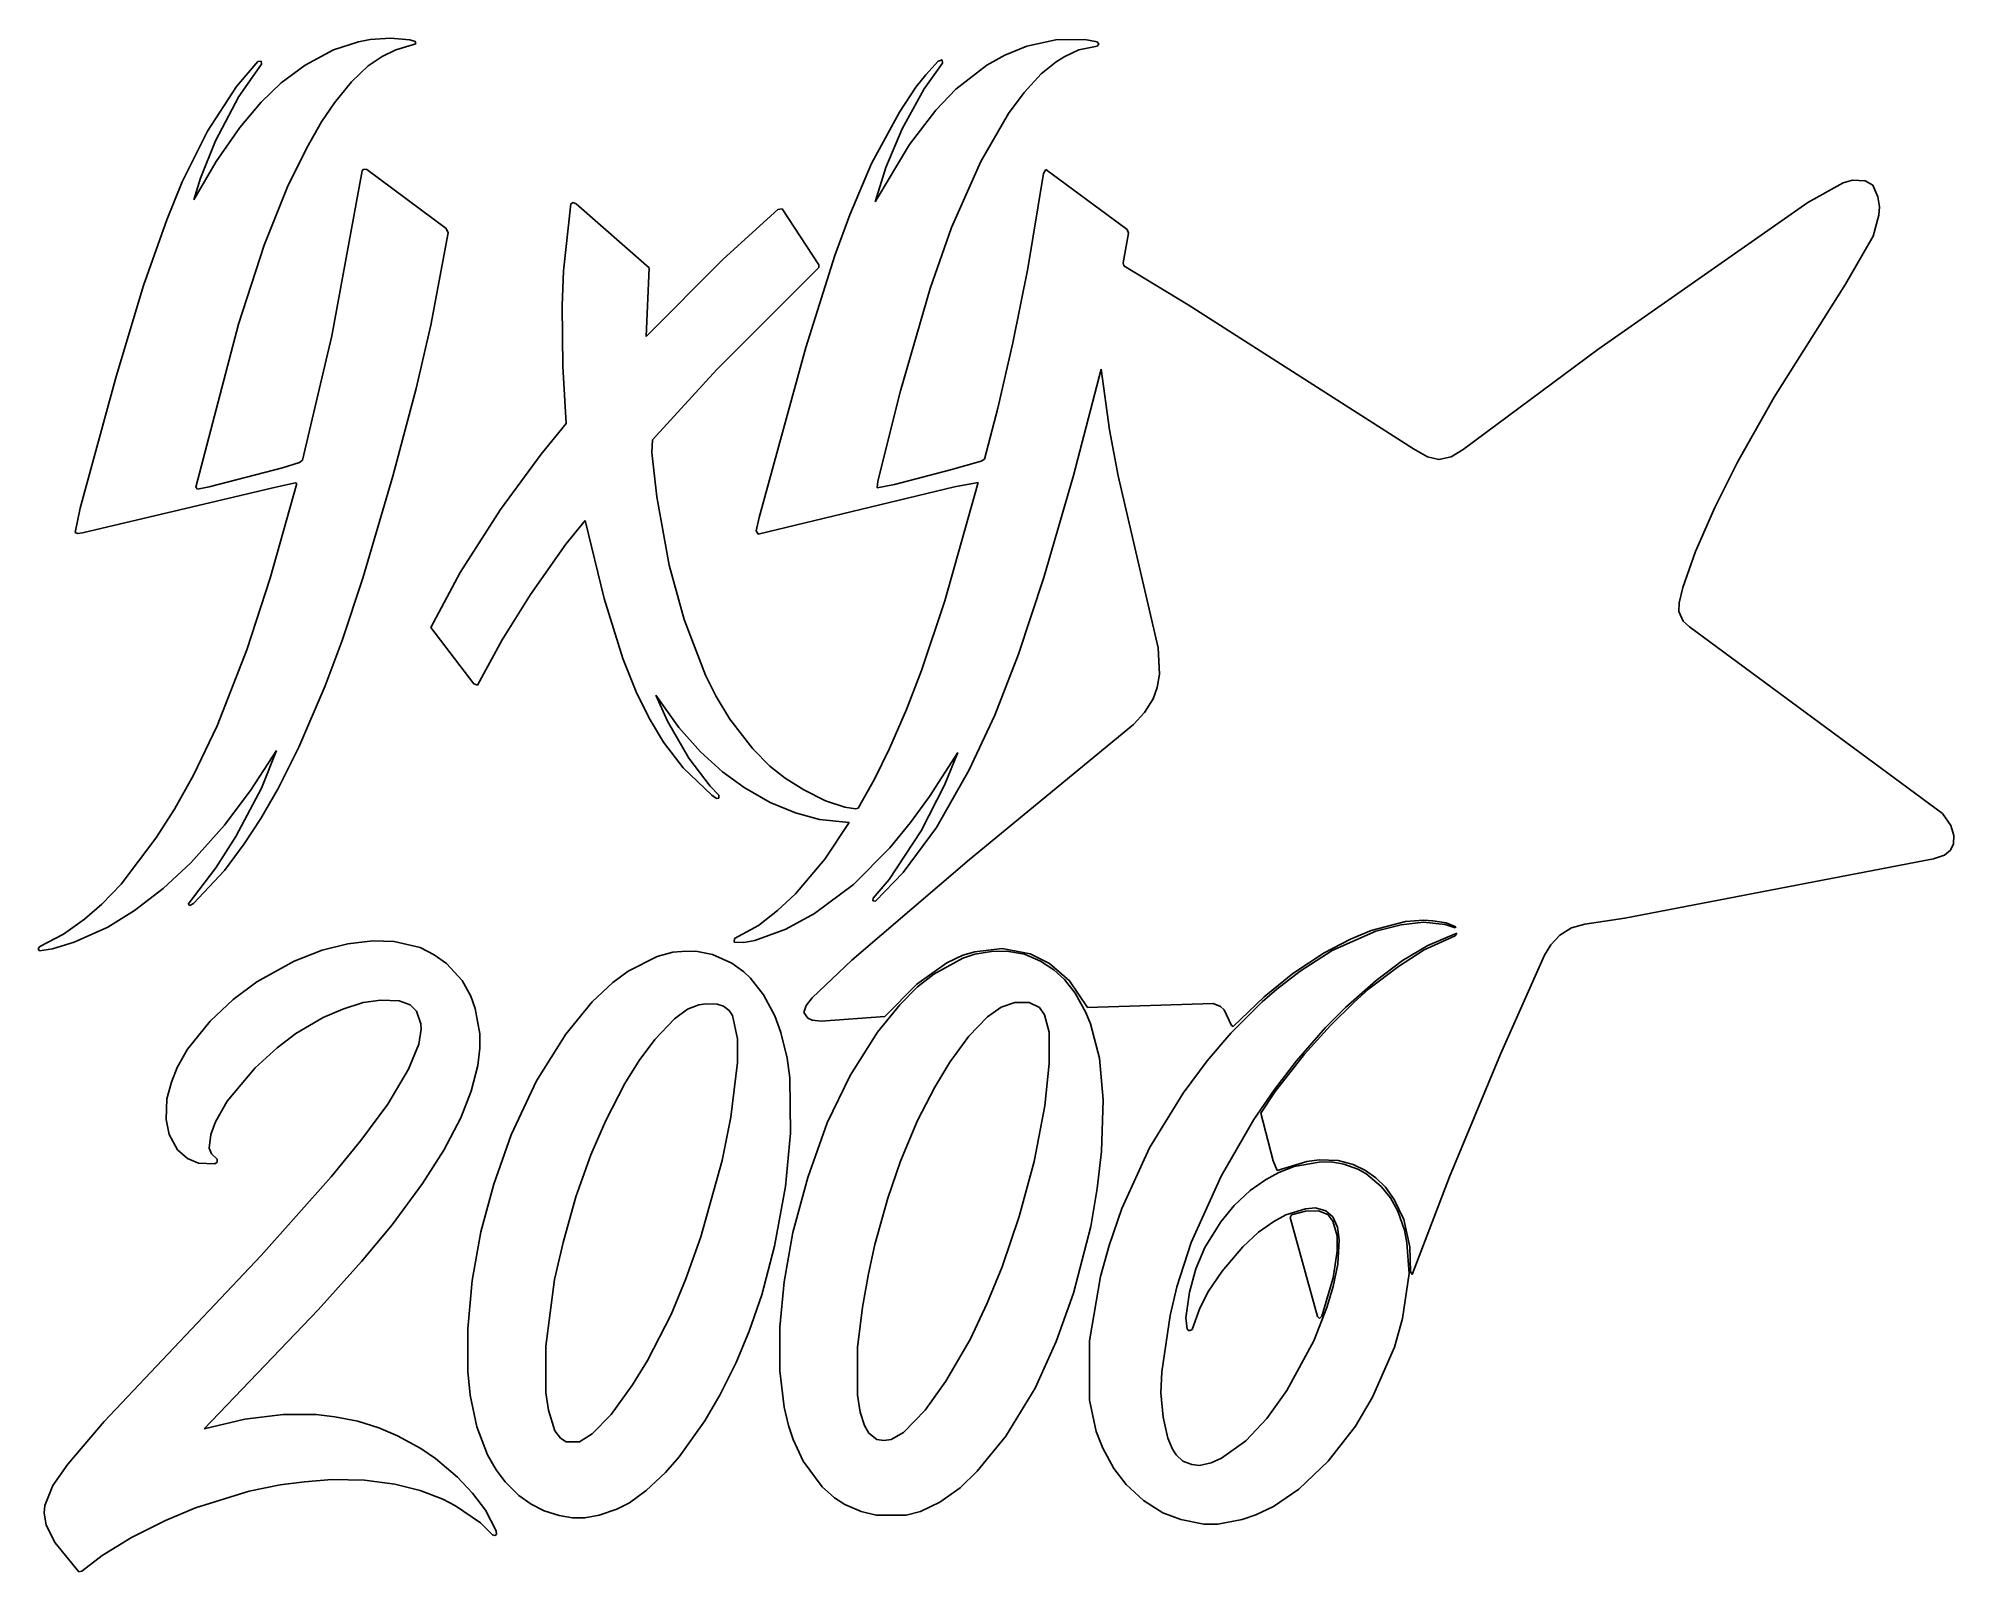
# Model space of a CAD drawing. Extents: x 26 to 220, y 38 to 193.
import ezdxf

# ---------------------------------------------------------------- set-up
doc = ezdxf.new("R2010")
doc.units = 0

msp = doc.modelspace()

# ---------------------------------------------------------------- linework, layer by layer
at = {"layer": 'VINILO'}
for p, q in [((55.4879, 191.936), (58.0093, 192.7626)), ((58.0093, 192.7626), (59.2073, 192.9969)), ((59.2073, 192.9969), (61.2497, 193.1119)), ((61.2497, 193.1119), (61.2573, 193.1132)), ((61.2573, 193.1132), (63.2314, 192.9657)), ((63.8446, 192.5703), (61.7926, 191.9513)), ((63.2314, 192.9657), (63.7531, 192.7892)), ((63.7531, 192.7892), (63.8446, 192.5703)), ((123.491, 191.4207), (125.7064, 192.3206)), ((125.7064, 192.3206), (128.639, 192.9687)), ((128.639, 192.9687), (128.6466, 192.97)), ((128.6466, 192.97), (131.574, 192.9969)), ((132.8153, 192.3194), (130.9788, 191.9537)), ((131.574, 192.9969), (132.8391, 192.7582)), ((133.0065, 192.5157), (132.8153, 192.3194)), ((132.8391, 192.7582), (133.0065, 192.5157)), ((45.6575, 188.2313), (47.8465, 190.751)), ((48.2059, 190.49), (45.9157, 187.2121)), ((47.8465, 190.751), (48.1825, 190.8075)), ((48.1825, 190.8075), (48.2059, 190.49)), ((50.2097, 188.6025), (52.6196, 190.409)), ((52.6196, 190.409), (55.4879, 191.936)), ((59.0183, 190.3213), (57.3302, 188.7062)), ((60.4265, 191.2853), (59.0183, 190.3213)), ((61.7926, 191.9513), (60.4265, 191.2853)), ((117.1745, 190.6116), (115.3103, 187.9999)), ((115.473, 189.4127), (116.7355, 190.7999)), ((116.7355, 190.7999), (117.1414, 190.918)), ((117.1414, 190.918), (117.1745, 190.6116)), ((118.5204, 187.9498), (121.64, 190.3982)), ((121.64, 190.3982), (123.491, 191.4207)), ((128.6633, 190.7422), (127.1718, 189.5123)), ((129.5621, 191.2847), (128.6633, 190.7422)), ((130.9788, 191.9537), (129.5621, 191.2847)), ((42.7478, 183.702), (45.6575, 188.2313)), ((48.1678, 186.6341), (50.2097, 188.6025)), ((57.3302, 188.7062), (55.6017, 186.5944)), ((112.7935, 185.6468), (114.4651, 188.1647)), ((114.4651, 188.1647), (115.473, 189.4127)), ((127.1718, 189.5123), (125.4274, 187.6223)), ((45.9157, 187.2121), (43.5306, 182.7312)), ((46.0156, 184.0776), (48.1678, 186.6341)), ((55.6017, 186.5944), (54.2844, 184.6442)), ((115.3103, 187.9999), (113.0815, 183.9445)), ((116.4797, 185.8368), (118.5204, 187.9498)), ((125.4274, 187.6223), (123.843, 185.5097)), ((54.2844, 184.6442), (52.7778, 182.033)), ((109.9759, 180.4436), (112.7935, 185.6468)), ((113.8206, 182.3639), (116.4797, 185.8368)), ((123.843, 185.5097), (121.0337, 180.6562)), ((40.175, 178.5673), (42.7478, 183.702)), ((43.5306, 182.7312), (42.0111, 178.9691)), ((43.6173, 180.6393), (46.0156, 184.0776)), ((110.3315, 176.546), (113.8206, 182.3639)), ((113.0815, 183.9445), (111.4183, 180.0396)), ((41.3621, 176.7625), (43.6173, 180.6393)), ((52.7778, 182.033), (50.8298, 178.0638)), ((107.7684, 175.2479), (109.9759, 180.4436)), ((121.0337, 180.6562), (118.0707, 173.9691)), ((38.599, 174.7364), (40.175, 178.5673)), ((42.0111, 178.9691), (41.3621, 176.7625)), ((55.3224, 162.9991), (58.3827, 179.7045)), ((58.3827, 179.7045), (58.5357, 179.8738)), ((58.5357, 179.8738), (58.872, 179.8335)), ((58.872, 179.8335), (66.8956, 173.8744)), ((111.4183, 180.0396), (110.3315, 176.546)), ((125.7941, 169.8174), (127.3839, 179.4264)), ((127.3839, 179.4264), (127.6151, 179.8471)), ((127.6151, 179.8471), (135.8533, 173.7598)), ((204.8054, 176.502), (208.3876, 178.4878)), ((208.3876, 178.4878), (209.3196, 178.7464)), ((209.3196, 178.7464), (210.5991, 178.6993)), ((210.5991, 178.6993), (211.38, 178.2358)), ((50.8298, 178.0638), (48.4565, 172.1657)), ((211.38, 178.2358), (211.8992, 177.081)), ((211.8992, 177.081), (212.0455, 176.0402)), ((36.2672, 168.0805), (38.599, 174.7364)), ((78.7789, 169.5849), (79.5147, 176.3418)), ((79.5147, 176.3418), (79.7527, 176.4786)), ((79.7527, 176.4786), (80.0572, 176.3564)), ((80.0572, 176.3564), (87.4475, 169.8803)), ((94.9498, 170.7537), (100.4783, 175.7794)), ((100.4783, 175.7794), (100.912, 175.8522)), ((100.912, 175.8522), (104.6249, 170.1836)), ((106.2676, 171.136), (107.7684, 175.2479)), ((183.5252, 161.5989), (204.8054, 176.502)), ((211.9729, 175.2068), (211.4023, 173.0829)), ((212.0455, 176.0402), (211.9729, 175.2068)), ((67.0968, 173.4237), (65.3571, 164.0557)), ((66.8956, 173.8744), (67.0968, 173.4237)), ((118.0707, 173.9691), (115.9107, 167.7771)), ((135.9836, 173.3901), (135.4499, 170.3856)), ((135.8533, 173.7598), (135.9836, 173.3901)), ((211.4023, 173.0829), (208.6025, 168.2111)), ((48.4565, 172.1657), (45.8818, 164.1861)), ((87.1555, 162.9249), (94.9498, 170.7537)), ((103.3147, 161.8159), (106.2676, 171.136)), ((78.6331, 166.0247), (78.7789, 169.5849)), ((87.4475, 169.8803), (87.1555, 162.9249)), ((104.6557, 169.9012), (94.2963, 159.573)), ((104.6249, 170.1836), (104.6557, 169.9012)), ((124.277, 162.2932), (125.7941, 169.8174)), ((135.4499, 170.3856), (135.5293, 170.0789)), ((135.5293, 170.0789), (142.0288, 166.1316)), ((33.4802, 158.89), (36.2672, 168.0805)), ((115.9107, 167.7771), (112.9173, 157.4232)), ((208.6025, 168.2111), (201.4012, 156.7657)), ((78.7049, 159.8845), (78.6331, 166.0247)), ((142.0288, 166.1316), (164.8452, 151.5472)), ((45.8818, 164.1861), (41.5496, 147.6651)), ((52.3493, 150.3961), (55.3224, 162.9991)), ((65.3571, 164.0557), (63.8498, 157.6676)), ((98.5823, 144.6073), (103.3147, 161.8159)), ((122.7801, 155.6798), (124.277, 162.2932)), ((169.8875, 151.4964), (183.5252, 161.5989)), ((79.0711, 154.1047), (78.7049, 159.8845)), ((94.2963, 159.573), (87.804, 152.4495)), ((133.2274, 159.6196), (130.4373, 148.8551)), ((134.0721, 153.4841), (133.2274, 159.6196)), ((29.824, 145.5557), (33.4802, 158.89)), ((63.8498, 157.6676), (61.4846, 148.7803)), ((112.9173, 157.4232), (110.6016, 148.2627)), ((121.4165, 150.5086), (122.7801, 155.6798)), ((201.4012, 156.7657), (197.6746, 150.2157)), ((76.5068, 151.0173), (79.0711, 154.1047)), ((134.9575, 148.8194), (134.0721, 153.4841)), ((87.804, 152.4495), (87.7301, 151.1851)), ((164.8452, 151.5472), (166.2796, 150.7526)), ((168.6619, 150.7526), (169.8875, 151.4964)), ((42.9146, 147.71), (50.3153, 149.6371)), ((50.3153, 149.6371), (52.0644, 150.1618)), ((52.0644, 150.1618), (52.3493, 150.3961)), ((72.4099, 145.4104), (76.5068, 151.0173)), ((87.7301, 151.1851), (88.2354, 146.7042)), ((112.3092, 147.9248), (117.9841, 149.4203)), ((117.9841, 149.4203), (121.0741, 150.2959)), ((121.0741, 150.2959), (121.4165, 150.5086)), ((166.2796, 150.7526), (167.4215, 150.4623)), ((167.4215, 150.4623), (168.6619, 150.7526)), ((197.6746, 150.2157), (195.374, 145.6143)), ((49.7793, 147.6934), (30.0914, 143.0413)), ((41.5496, 147.6651), (41.7163, 147.4763)), ((41.7163, 147.4763), (42.9146, 147.71)), ((49.0812, 138.464), (51.7832, 148.0338)), ((51.653, 148.1148), (49.7793, 147.6934)), ((51.7832, 148.0338), (51.653, 148.1148)), ((61.4846, 148.7803), (58.4687, 138.4401)), ((118.3788, 147.6917), (98.5095, 142.9023)), ((110.6016, 148.2627), (110.56, 147.5956)), ((110.56, 147.5956), (112.3092, 147.9248)), ((117.4117, 136.1621), (120.7876, 148.1316)), ((120.7876, 148.1316), (118.3788, 147.6917)), ((130.4373, 148.8551), (127.4357, 138.5185)), ((138.9943, 131.3987), (134.9575, 148.8194)), ((29.3466, 143.0929), (29.824, 145.5557)), ((88.2354, 146.7042), (89.4839, 139.7886)), ((195.374, 145.6143), (193.4195, 141.1594)), ((68.3175, 139.0201), (72.4099, 145.4104)), ((80.9686, 144.3021), (79.0197, 141.9069)), ((82.9025, 136.3941), (80.9686, 144.3021)), ((98.2864, 143.2418), (98.5823, 144.6073)), ((29.5608, 142.9636), (29.3466, 143.0929)), ((30.0914, 143.0413), (29.5608, 142.9636)), ((79.0197, 141.9069), (75.4279, 136.8064)), ((98.5095, 142.9023), (98.2864, 143.2418)), ((89.4839, 139.7886), (90.991, 134.2865)), ((193.4195, 141.1594), (192.125, 137.5214)), ((46.7193, 131.1937), (49.0812, 138.464)), ((58.4687, 138.4401), (56.3668, 132.1451)), ((65.3448, 133.471), (68.3175, 139.0201)), ((127.4357, 138.5185), (124.8611, 130.7538)), ((75.4279, 136.8064), (72.5632, 132.1963)), ((84.7802, 130.3315), (82.9025, 136.3941)), ((115.0372, 129.1103), (117.4117, 136.1621)), ((191.764, 135.9488), (191.7195, 135.0948)), ((192.125, 137.5214), (191.764, 135.9488)), ((90.991, 134.2865), (93.1595, 128.649)), ((191.7195, 135.0948), (192.1735, 134.1165)), ((192.1735, 134.1165), (192.8044, 133.512)), ((56.3668, 132.1451), (54.6432, 127.5488)), ((69.6908, 127.7479), (65.3448, 133.471)), ((72.5632, 132.1963), (70.0667, 127.6225)), ((192.8044, 133.512), (218.4166, 114.6247)), ((43.7014, 123.5052), (46.7193, 131.1937)), ((86.1487, 126.9467), (84.7802, 130.3315)), ((124.8611, 130.7538), (122.4673, 124.5896)), ((139.1435, 128.7532), (138.9943, 131.3987)), ((93.1595, 128.649), (94.2458, 126.4768)), ((113.5283, 125.1586), (115.0372, 129.1103)), ((138.8916, 127.3848), (139.1435, 128.7532)), ((54.6432, 127.5488), (51.9901, 121.3485)), ((70.0667, 127.6225), (69.6908, 127.7479)), ((87.4526, 124.267), (86.1487, 126.9467)), ((90.4755, 123.3332), (88.1425, 126.613)), ((88.1425, 126.613), (89.3012, 123.9761)), ((94.2458, 126.4768), (95.6299, 124.1728)), ((137.6208, 124.8421), (138.4932, 126.2346)), ((138.4932, 126.2346), (138.8916, 127.3848)), ((88.895, 121.8601), (87.4526, 124.267)), ((95.6299, 124.1728), (97.9442, 121.1608)), ((111.7912, 121.2114), (113.5283, 125.1586)), ((122.4673, 124.5896), (119.8747, 119.0449)), ((136.4992, 123.6453), (137.6208, 124.8421)), ((41.3207, 118.5276), (43.7014, 123.5052)), ((89.3012, 123.9761), (91.4626, 120.2293)), ((92.6447, 120.8743), (90.4755, 123.3332)), ((119.8858, 109.9656), (136.4992, 123.6453)), ((49.7317, 121.0109), (47.1588, 117.0669)), ((48.2048, 117.1846), (49.7317, 121.0109)), ((51.9901, 121.3485), (49.9042, 117.1771)), ((90.9174, 119.2365), (88.895, 121.8601)), ((94.8972, 118.8389), (92.6447, 120.8743)), ((97.9442, 121.1608), (99.6857, 119.42)), ((110.2784, 118.1139), (111.7912, 121.2114)), ((118.7029, 120.7913), (115.8511, 116.3458)), ((117.3771, 117.4874), (118.7029, 120.7913)), ((39.3806, 115.0786), (41.3207, 118.5276)), ((93.8181, 116.4797), (90.9174, 119.2365)), ((91.4626, 120.2293), (93.6306, 117.3842)), ((97.0868, 117.2508), (94.8972, 118.8389)), ((99.6857, 119.42), (101.2454, 118.1956)), ((119.8747, 119.0449), (116.5641, 113.2158)), ((47.1588, 117.0669), (44.4424, 113.4454)), ((45.6041, 112.3016), (48.2048, 117.1846)), ((49.9042, 117.1771), (48.1244, 114.1318)), ((93.6306, 117.3842), (94.5089, 116.499)), ((94.2892, 116.1565), (93.8181, 116.4797)), ((94.5089, 116.499), (94.5304, 116.1845)), ((99.7149, 115.7342), (97.0868, 117.2508)), ((101.2454, 118.1956), (103.1144, 117.0122)), ((103.1144, 117.0122), (105.3214, 115.9248)), ((108.6243, 115.1668), (110.2784, 118.1139)), ((115.0121, 112.87), (117.3771, 117.4874)), ((37.5083, 112.1259), (39.3806, 115.0786)), ((94.5304, 116.1845), (94.2892, 116.1565)), ((102.2645, 114.6852), (99.7149, 115.7342)), ((104.7171, 114.0315), (102.2645, 114.6852)), ((105.3214, 115.9248), (107.2858, 115.2753)), ((107.2858, 115.2753), (108.3513, 115.0875)), ((108.3513, 115.0875), (108.6243, 115.1668)), ((115.8511, 116.3458), (113.933, 113.7164)), ((218.4166, 114.6247), (219.2758, 113.416)), ((44.4424, 113.4454), (41.0553, 109.6263)), ((48.1244, 114.1318), (46.4528, 111.5424)), ((107.7128, 113.7259), (104.7171, 114.0315)), ((105.2485, 109.9936), (107.7128, 113.7259)), ((111.7653, 107.9616), (115.0121, 112.87)), ((113.933, 113.7164), (111.8192, 111.1394)), ((116.5641, 113.2158), (113.1924, 108.6472)), ((219.2758, 113.416), (219.565, 112.3893)), ((33.9784, 107.4917), (37.5083, 112.1259)), ((43.578, 109.1177), (45.6041, 112.3016)), ((46.4528, 111.5424), (44.4464, 108.867)), ((111.8192, 111.1394), (108.135, 107.4562)), ((219.2453, 110.9292), (218.6221, 110.4245)), ((219.5433, 111.5623), (219.2453, 110.9292)), ((219.565, 112.3893), (219.5433, 111.5623)), ((41.0553, 109.6263), (38.2392, 107.0266)), ((40.7716, 105.4531), (43.578, 109.1177)), ((44.4464, 108.867), (41.3281, 105.531)), ((102.2902, 106.4798), (105.2485, 109.9936)), ((107.993, 99.7922), (119.8858, 109.9656)), ((113.1924, 108.6472), (110.3856, 105.7428)), ((217.511, 110.0407), (186.2503, 104.0171)), ((218.6221, 110.4245), (217.511, 110.0407)), ((32.0228, 105.4637), (33.9784, 107.4917)), ((38.2392, 107.0266), (35.3339, 104.7935)), ((108.135, 107.4562), (104.2115, 104.5137)), ((110.1543, 106.0725), (111.7653, 107.9616)), ((30.2851, 103.9431), (32.0228, 105.4637)), ((35.3339, 104.7935), (32.6288, 103.13)), ((40.9492, 105.318), (40.7716, 105.4531)), ((41.3281, 105.531), (40.9492, 105.318)), ((98.5186, 103.2868), (100.4722, 104.8065)), ((100.4722, 104.8065), (102.2902, 106.4798)), ((110.1178, 105.788), (110.1543, 106.0725)), ((110.3856, 105.7428), (110.1178, 105.788)), ((28.1561, 102.4196), (30.2851, 103.9431)), ((32.6288, 103.13), (29.2164, 101.5922)), ((96.0889, 101.9836), (98.5186, 103.2868)), ((101.3012, 102.9122), (98.1499, 101.7845)), ((104.2115, 104.5137), (101.3012, 102.9122)), ((164.043, 103.6926), (160.569, 102.7981)), ((161.0636, 102.7242), (163.5972, 103.3685)), ((163.5972, 103.3685), (165.8744, 103.6245)), ((165.8827, 103.8397), (164.043, 103.6926)), ((165.8744, 103.6245), (168.0704, 103.389)), ((166.8083, 103.7651), (165.8827, 103.8397)), ((168.1654, 103.5736), (166.8083, 103.7651)), ((168.0704, 103.389), (169.0943, 103.0395)), ((169.1411, 103.1622), (168.1654, 103.5736)), ((169.0943, 103.0395), (169.1411, 103.1622)), ((180.8725, 103.057), (179.6889, 102.3069)), ((182.202, 103.4372), (180.8725, 103.057)), ((186.2503, 104.0171), (182.202, 103.4372)), ((25.5997, 100.9301), (25.7646, 101.1767)), ((25.7192, 100.731), (25.5997, 100.9301)), ((27.0264, 100.9354), (25.7192, 100.731)), ((25.7646, 101.1767), (28.1561, 102.4196)), ((29.2164, 101.5922), (27.0264, 100.9354)), ((54.3512, 100.7883), (56.9529, 101.4452)), ((56.9529, 101.4452), (59.4593, 101.7317)), ((59.4593, 101.7317), (59.467, 101.733)), ((59.467, 101.733), (61.6305, 101.6854)), ((61.6305, 101.6854), (64.2643, 101.0518)), ((64.2643, 101.0518), (65.6868, 100.3348)), ((96.0599, 101.5877), (96.0889, 101.9836)), ((97.0476, 101.5531), (96.0599, 101.5877)), ((98.1499, 101.7845), (97.0476, 101.5531)), ((123.2079, 100.9761), (120.4485, 100.6392)), ((126.0326, 100.4348), (123.2079, 100.9761)), ((158.4673, 101.9009), (155.8273, 100.5394)), ((156.6253, 100.7441), (161.0636, 102.7242)), ((160.569, 102.7981), (158.4673, 101.9009)), ((166.3062, 101.2682), (163.76, 99.7414)), ((165.9307, 100.8292), (169.0648, 102.2604)), ((169.2628, 102.5295), (166.3062, 101.2682)), ((169.0648, 102.2604), (169.2628, 102.5295)), ((178.7763, 101.3218), (178.1207, 100.2944)), ((179.6889, 102.3069), (178.7763, 101.3218)), ((47.7444, 97.5929), (51.5243, 99.6854)), ((51.5243, 99.6854), (54.3512, 100.7883)), ((65.6868, 100.3348), (66.9468, 99.4464)), ((66.9468, 99.4464), (68.5276, 97.7151)), ((85.3314, 98.6599), (88.2798, 100.1516)), ((88.2798, 100.1516), (89.8704, 100.5931)), ((89.8704, 100.5931), (90.7549, 100.6575)), ((90.7549, 100.6575), (90.7625, 100.6588)), ((90.7625, 100.6588), (92.1778, 100.6865)), ((92.1778, 100.6865), (93.8776, 100.3632)), ((93.8776, 100.3632), (95.8206, 99.4685)), ((95.8206, 99.4685), (97.0298, 98.583)), ((103.9555, 95.97), (107.993, 99.7922)), ((117.5954, 99.5266), (114.5816, 97.3573)), ((116.2791, 98.3632), (119.2312, 99.9855)), ((119.2312, 100.2719), (117.5954, 99.5266)), ((120.4485, 100.6392), (119.2312, 100.2719)), ((119.2312, 99.9855), (120.4352, 100.375)), ((120.4352, 100.375), (122.122, 100.6575)), ((122.122, 100.6575), (122.1297, 100.6588)), ((122.1297, 100.6588), (123.68, 100.6872)), ((123.68, 100.6872), (125.4562, 100.3777)), ((125.4562, 100.3777), (127.0944, 99.6794)), ((127.9929, 99.4411), (126.0326, 100.4348)), ((127.0944, 99.6794), (128.4331, 98.7891)), ((130.0136, 97.6841), (127.9929, 99.4411)), ((155.8273, 100.5394), (152.6542, 98.431)), ((153.3705, 98.6636), (156.6253, 100.7441)), ((160.353, 96.8642), (163.3352, 99.1546)), ((163.76, 99.7414), (161.0691, 97.7236)), ((163.3352, 99.1546), (165.9307, 100.8292)), ((178.1207, 100.2944), (173.6591, 90.2541)), ((45.3351, 95.7859), (47.7444, 97.5929)), ((68.5276, 97.7151), (69.3953, 96.1389)), ((81.6921, 95.5495), (83.7921, 97.5047)), ((83.7921, 97.5047), (85.3314, 98.6599)), ((97.0298, 98.583), (97.7154, 97.9705)), ((97.7154, 97.9705), (99.0424, 96.2718)), ((114.5816, 97.3573), (111.3311, 94.0909)), ((112.8444, 95.2631), (114.6485, 97.0666)), ((114.6485, 97.0666), (116.2791, 98.3632)), ((128.4331, 98.7891), (129.508, 97.832)), ((129.508, 97.832), (130.6139, 96.4314)), ((131.8586, 94.9995), (130.0136, 97.6841)), ((152.6542, 98.431), (149.7443, 96.0682)), ((151.0382, 96.8602), (153.3705, 98.6636)), ((161.0691, 97.7236), (157.9707, 94.9855)), ((43.0115, 93.6067), (45.3351, 95.7859)), ((58.509, 95.4847), (56.4253, 94.8292)), ((60.2979, 95.7458), (58.509, 95.4847)), ((62.1448, 95.656), (60.2979, 95.7458)), ((63.2519, 95.2502), (62.1448, 95.656)), ((63.8863, 94.6134), (63.2519, 95.2502)), ((69.3953, 96.1389), (69.8554, 94.8802)), ((79.0159, 92.2728), (81.6921, 95.5495)), ((91.3318, 94.8259), (92.4944, 95.2746)), ((92.4944, 95.2746), (93.1898, 95.358)), ((93.1898, 95.358), (93.1974, 95.3593)), ((93.1974, 95.3593), (94.3584, 95.3117)), ((94.3584, 95.3117), (94.9869, 95.1078)), ((94.9869, 95.1078), (95.5584, 94.6856)), ((99.0424, 96.2718), (100.1896, 94.1337)), ((103.1317, 94.4967), (103.344, 95.1761)), ((103.344, 95.1761), (103.9555, 95.97)), ((110.5979, 92.4876), (112.8444, 95.2631)), ((123.1167, 95.0347), (124.4853, 95.5012)), ((124.4853, 95.5012), (124.493, 95.5025)), ((124.493, 95.5025), (125.9555, 95.488)), ((125.9555, 95.488), (126.9744, 94.994)), ((130.6139, 96.4314), (131.684, 94.4936)), ((144.5602, 95.3834), (131.8586, 94.9995)), ((145.3063, 95.1), (144.5602, 95.3834)), ((145.6972, 94.7479), (145.3063, 95.1)), ((146.3514, 92.3893), (149.5201, 95.5584)), ((149.7443, 96.0682), (146.5851, 93.0609)), ((149.5201, 95.5584), (151.0382, 96.8602)), ((156.4533, 93.1817), (158.8347, 95.4911)), ((158.8347, 95.4911), (160.353, 96.8642)), ((40.7123, 90.7586), (43.0115, 93.6067)), ((54.4384, 93.9605), (51.6881, 92.3512)), ((56.4253, 94.8292), (54.4384, 93.9605)), ((64.3284, 93.3457), (63.8863, 94.6134)), ((64.3771, 92.7945), (64.3284, 93.3457)), ((69.8554, 94.8802), (70.3226, 92.3128)), ((88.0487, 91.7352), (90.0328, 93.8421)), ((90.0328, 93.8421), (91.3318, 94.8259)), ((95.5584, 94.6856), (95.891, 94.1677)), ((95.891, 94.1677), (96.3888, 91.8279)), ((100.1896, 94.1337), (100.8053, 92.4488)), ((103.5207, 93.902), (103.1317, 94.4967)), ((103.9785, 93.6973), (103.5207, 93.902)), ((104.862, 93.6122), (103.9785, 93.6973)), ((111.3311, 94.0909), (104.862, 93.6122)), ((119.8456, 92.0933), (121.7383, 94.0588)), ((121.7383, 94.0588), (123.1167, 95.0347)), ((126.9744, 94.994), (127.4957, 94.2621)), ((127.4957, 94.2621), (127.975, 92.4766)), ((131.684, 94.4936), (132.1555, 93.318)), ((132.1555, 93.318), (133.0503, 89.8622)), ((146.419, 93.1512), (145.6972, 94.7479)), ((146.5851, 93.0609), (146.419, 93.1512)), ((153.7909, 90.2313), (156.4533, 93.1817)), ((157.9707, 94.9855), (155.9477, 92.9622)), ((51.6881, 92.3512), (49.7752, 90.9162)), ((63.0874, 88.7579), (64.1241, 91.284)), ((64.1241, 91.284), (64.3771, 92.7945)), ((70.3226, 92.3128), (70.3233, 90.8856)), ((76.0659, 87.569), (79.0159, 92.2728)), ((86.4601, 89.6177), (88.0487, 91.7352)), ((96.3888, 91.8279), (96.393, 89.4245)), ((100.8053, 92.4488), (101.4437, 89.8646)), ((107.8174, 88.0888), (110.5979, 92.4876)), ((117.8953, 89.4692), (119.8456, 92.0933)), ((127.975, 92.4766), (127.9736, 89.3185)), ((143.9716, 89.577), (146.3514, 92.3893)), ((155.9477, 92.9622), (152.999, 89.5819)), ((39.6737, 88.9058), (40.7123, 90.7586)), ((49.7752, 90.9162), (47.5466, 88.8836)), ((70.3233, 90.8856), (70.1023, 89.1104)), ((85.0107, 87.2985), (86.4601, 89.6177)), ((96.393, 89.4245), (95.7391, 83.8747)), ((101.4437, 89.8646), (101.6891, 87.8809)), ((116.3747, 86.9347), (117.8953, 89.4692)), ((127.9736, 89.3185), (127.536, 85.0206)), ((133.0503, 89.8622), (133.418, 85.6555)), ((141.5251, 86.3122), (143.9716, 89.577)), ((152.999, 89.5819), (150.7775, 86.692)), ((150.8593, 86.4669), (153.7909, 90.2313)), ((173.6591, 90.2541), (168.5002, 77.8585)), ((38.6065, 85.7567), (39.0726, 87.439)), ((39.0726, 87.439), (39.6737, 88.9058)), ((47.5466, 88.8836), (44.712, 85.5147)), ((60.9877, 85.209), (63.0874, 88.7579)), ((70.1023, 89.1104), (69.4337, 86.5026)), ((73.4805, 82.0798), (76.0659, 87.569)), ((83.0619, 83.545), (85.0107, 87.2985)), ((101.6891, 87.8809), (101.7638, 82.2543)), ((105.4922, 83.2973), (107.8174, 88.0888)), ((38.5309, 83.6525), (38.6065, 85.7567)), ((44.712, 85.5147), (43.5335, 83.4078)), ((69.4337, 86.5026), (68.3927, 83.8285)), ((114.6411, 83.5388), (116.3747, 86.9347)), ((133.418, 85.6555), (133.2711, 80.4133)), ((138.1321, 80.7802), (141.5251, 86.3122)), ((150.7775, 86.692), (148.6998, 83.6581)), ((149.4019, 84.2932), (150.8593, 86.4669)), ((38.8547, 82.1144), (38.5309, 83.6525)), ((43.5335, 83.4078), (43.0643, 82.1404)), ((58.268, 81.5103), (60.9877, 85.209)), ((68.3927, 83.8285), (66.6657, 80.5604)), ((81.5473, 80.0824), (83.0619, 83.545)), ((95.7391, 83.8747), (94.8537, 79.4965)), ((112.9145, 79.4378), (114.6411, 83.5388)), ((127.536, 85.0206), (126.4427, 79.4)), ((148.6998, 83.6581), (145.3724, 77.8995)), ((150.6499, 79.4605), (149.4019, 84.2932)), ((39.6969, 80.5843), (38.8547, 82.1144)), ((43.0643, 82.1404), (42.9044, 80.7393)), ((55.2479, 77.8433), (58.268, 81.5103)), ((71.7245, 77.113), (73.4805, 82.0798)), ((101.7638, 82.2543), (101.2557, 76.8721)), ((103.5111, 77.7678), (105.4922, 83.2973)), ((40.7214, 79.711), (39.6969, 80.5843)), ((41.8244, 79.2296), (40.7214, 79.711)), ((42.9044, 80.7393), (43.1305, 80.1597)), ((43.1305, 80.1597), (43.7282, 79.6295)), ((43.7282, 79.6295), (43.7114, 79.3179)), ((66.6657, 80.5604), (64.5034, 77.1726)), ((80.0442, 75.8205), (81.5473, 80.0824)), ((133.2711, 80.4133), (132.8367, 76.6494)), ((135.3298, 74.6397), (138.1321, 80.7802)), ((155.3099, 79.5636), (154.057, 79.411)), ((157.2438, 79.4838), (155.3099, 79.5636)), ((43.461, 79.1566), (41.8244, 79.2296)), ((43.7114, 79.3179), (43.461, 79.1566)), ((48.1539, 69.8894), (55.2479, 77.8433)), ((94.8537, 79.4965), (92.7004, 71.7669)), ((102.0046, 72.1934), (103.5111, 77.7678)), ((111.624, 75.6705), (112.9145, 79.4378)), ((126.4427, 79.4), (124.9394, 73.8403)), ((145.3724, 77.8995), (142.3583, 71.1919)), ((149.889, 77.5544), (151.2179, 78.2755)), ((151.0582, 78.4739), (150.6499, 79.4605)), ((154.057, 79.411), (151.0582, 78.4739)), ((151.2179, 78.2755), (152.7907, 78.887)), ((152.7907, 78.887), (155.298, 79.3427)), ((155.298, 79.3427), (156.5344, 79.3473)), ((156.5344, 79.3473), (157.812, 79.1121)), ((158.7635, 79.0789), (157.2438, 79.4838)), ((157.812, 79.1121), (159.2374, 78.6307)), ((159.9873, 78.4854), (158.7635, 79.0789)), ((159.2374, 78.6307), (160.0356, 78.1846)), ((161.0582, 77.7391), (159.9873, 78.4854)), ((160.0356, 78.1846), (161.6031, 76.8786)), ((162.0167, 76.7819), (161.0582, 77.7391)), ((168.5002, 77.8585), (164.7385, 67.9554)), ((64.5034, 77.1726), (61.419, 72.9881)), ((70.4242, 72.2724), (71.7245, 77.113)), ((78.7451, 71.2024), (80.0442, 75.8205)), ((101.2557, 76.8721), (100.1516, 70.8238)), ((110.3271, 70.9876), (111.624, 75.6705)), ((132.8367, 76.6494), (132.1751, 72.8261)), ((146.6847, 74.9311), (148.3217, 76.4541)), ((148.3217, 76.4541), (149.889, 77.5544)), ((161.6031, 76.8786), (162.5371, 75.7089)), ((162.919, 75.5537), (162.0167, 76.7819)), ((162.5371, 75.7089), (163.282, 74.3681)), ((124.9394, 73.8403), (123.2013, 68.7392)), ((134.0292, 70.8825), (135.3298, 74.6397)), ((145.3412, 73.2847), (146.6847, 74.9311)), ((151.9425, 73.997), (150.7269, 73.3328)), ((153.9138, 74.6128), (151.9425, 73.997)), ((152.3573, 73.7381), (152.5154, 73.997)), ((155.1534, 63.6881), (152.3573, 73.7381)), ((152.5154, 73.997), (153.9189, 74.3749)), ((154.9203, 74.6896), (153.9138, 74.6128)), ((153.9189, 74.3749), (153.9266, 74.3762)), ((153.9266, 74.3762), (155.2463, 74.398)), ((155.9769, 74.4034), (154.9203, 74.6896)), ((155.2463, 74.398), (156.1785, 74.0232)), ((156.6779, 73.8064), (155.9769, 74.4034)), ((156.1785, 74.0232), (156.7093, 73.3633)), ((157.1584, 72.7561), (156.6779, 73.8064)), ((163.867, 73.5118), (162.919, 75.5537)), ((163.282, 74.3681), (163.9612, 72.4512)), ((61.419, 72.9881), (58.3213, 69.2646)), ((69.545, 67.3597), (70.4242, 72.2724)), ((101.1271, 67.2164), (102.0046, 72.1934)), ((132.1751, 72.8261), (130.4456, 66.0514)), ((143.7181, 70.6826), (145.3412, 73.2847)), ((149.1811, 72.2288), (147.5775, 70.7709)), ((150.7269, 73.3328), (149.1811, 72.2288)), ((156.7093, 73.3633), (157.1151, 71.8714)), ((157.1151, 71.8714), (157.1188, 70.3157)), ((157.3372, 71.4758), (157.1584, 72.7561)), ((164.4891, 70.7411), (163.867, 73.5118)), ((163.9612, 72.4512), (164.2026, 71.1708)), ((32.2651, 53.0682), (48.1539, 69.8894)), ((77.8894, 67.439), (78.7451, 71.2024)), ((92.7004, 71.7669), (91.1769, 67.5255)), ((100.1516, 70.8238), (98.8593, 65.8945)), ((109.6761, 68.0221), (110.3271, 70.9876)), ((133.1602, 67.7679), (134.0292, 70.8825)), ((142.3583, 71.1919), (140.9021, 66.722)), ((142.8319, 68.543), (143.7181, 70.6826)), ((147.5775, 70.7709), (145.4716, 68.3024)), ((157.1188, 70.3157), (156.7184, 67.6187)), ((157.1867, 68.9945), (157.3372, 71.4758)), ((164.2026, 71.1708), (164.4254, 68.049)), ((164.5739, 68.2389), (164.4891, 70.7411)), ((58.3213, 69.2646), (53.9546, 64.375)), ((109.0774, 64.6461), (109.6761, 68.0221)), ((123.2013, 68.7392), (121.6972, 65.0512)), ((142.1804, 66.1778), (142.8319, 68.543)), ((145.4716, 68.3024), (144.0993, 66.2551)), ((156.7236, 66.7273), (157.1867, 68.9945)), ((164.4254, 68.049), (163.7521, 63.4944)), ((164.7385, 67.9554), (164.5739, 68.2389)), ((69.1083, 62.4701), (69.545, 67.3597)), ((76.9865, 60.697), (77.8894, 67.439)), ((91.1769, 67.5255), (89.6725, 63.9095)), ((100.6903, 62.6133), (101.1271, 67.2164)), ((130.4456, 66.0514), (128.6901, 61.1557)), ((132.0626, 61.2565), (133.1602, 67.7679)), ((140.9021, 66.722), (140.2074, 63.7912)), ((141.7986, 63.5786), (142.1804, 66.1778)), ((144.0993, 66.2551), (143.2126, 64.5547)), ((156.7184, 67.6187), (155.578, 63.7461)), ((156.0771, 64.5988), (156.7236, 66.7273)), ((53.9546, 64.375), (42.3987, 52.341)), ((98.8593, 65.8945), (97.5735, 62.2121)), ((108.5685, 60.5538), (109.0774, 64.6461)), ((121.6972, 65.0512), (119.9566, 61.385)), ((143.2126, 64.5547), (142.4405, 62.3996)), ((154.7673, 61.2536), (156.0771, 64.5988)), ((69.1117, 58.1412), (69.1083, 62.4701)), ((89.6725, 63.9095), (87.287, 59.2409)), ((97.5735, 62.2121), (96.2536, 59.0561)), ((100.6937, 58.2128), (100.6903, 62.6133)), ((140.2074, 63.7912), (139.3656, 58.0893)), ((141.9422, 62.4097), (141.7986, 63.5786)), ((142.1518, 62.2535), (141.9422, 62.4097)), ((142.4405, 62.3996), (142.1518, 62.2535)), ((155.3551, 63.4982), (155.1534, 63.6881)), ((155.578, 63.7461), (155.3551, 63.4982)), ((163.7521, 63.4944), (162.9245, 60.5891)), ((76.9865, 55.9631), (76.9865, 60.697)), ((108.5685, 55.7483), (108.5685, 60.5538)), ((119.9566, 61.385), (117.4951, 57.1416)), ((128.6901, 61.1557), (126.5318, 56.448)), ((132.0595, 55.2216), (132.0626, 61.2565)), ((152.027, 56.2059), (154.7673, 61.2536)), ((162.9245, 60.5891), (160.6951, 55.5228)), ((87.287, 59.2409), (85.7663, 56.7781)), ((96.2536, 59.0561), (94.6562, 55.8195)), ((101.1294, 54.5128), (100.6937, 58.2128)), ((69.3325, 55.7302), (69.1117, 58.1412)), ((85.7663, 56.7781), (83.6155, 53.7905)), ((117.4951, 57.1416), (115.4124, 54.2202)), ((126.5318, 56.448), (123.578, 51.5957)), ((139.3656, 58.0893), (139.2908, 55.9718)), ((70.0017, 52.5232), (69.3325, 55.7302)), ((77.2566, 54.237), (76.9865, 55.9631)), ((94.6562, 55.8195), (93.0882, 53.1264)), ((101.5857, 52.6595), (101.1294, 54.5128)), ((108.8387, 54.0222), (108.5685, 55.7483)), ((132.7299, 52.0695), (132.0595, 55.2216)), ((139.2908, 55.9718), (139.5125, 53.5257)), ((150.0023, 53.3608), (152.027, 56.2059)), ((160.6951, 55.5228), (158.9733, 52.5986)), ((28.6005, 48.7567), (32.2651, 53.0682)), ((42.3987, 52.341), (46.4971, 53.3202)), ((46.4971, 53.3202), (50.4122, 53.7826)), ((50.4122, 53.7826), (53.7504, 53.7818)), ((53.7504, 53.7818), (55.6149, 53.5604)), ((55.6149, 53.5604), (57.9639, 53.1076)), ((57.9639, 53.1076), (60.0889, 52.4485)), ((60.0889, 52.4485), (61.9908, 51.6291)), ((71.1009, 49.7016), (70.0017, 52.5232)), ((77.9208, 52.1351), (77.2566, 54.237)), ((83.6155, 53.7905), (81.699, 51.8219)), ((93.0882, 53.1264), (90.4945, 49.4985)), ((102.0418, 51.2626), (101.5857, 52.6595)), ((109.2647, 52.6847), (108.8387, 54.0222)), ((109.7141, 51.8988), (109.2647, 52.6847)), ((115.4124, 54.2202), (113.2196, 51.9549)), ((139.5125, 53.5257), (139.9793, 51.3876)), ((147.8906, 51.104), (150.0023, 53.3608)), ((158.9733, 52.5986), (156.2203, 49.0495)), ((61.9908, 51.6291), (64.327, 50.3308)), ((78.4739, 51.3991), (77.9208, 52.1351)), ((79.0614, 51.0198), (78.4739, 51.3991)), ((80.4073, 51.0279), (79.0614, 51.0198)), ((81.699, 51.8219), (80.4073, 51.0279)), ((103.0646, 49.0717), (102.0418, 51.2626)), ((110.5172, 51.2427), (109.7141, 51.8988)), ((111.213, 51.1328), (110.5172, 51.2427)), ((111.9684, 51.2367), (111.213, 51.1328)), ((113.2196, 51.9549), (111.9684, 51.2367)), ((123.578, 51.5957), (120.6907, 48.0377)), ((133.3967, 50.3641), (132.7299, 52.0695)), ((139.9793, 51.3876), (140.4404, 50.2731)), ((145.4277, 49.3505), (147.8906, 51.104)), ((27.0743, 46.5768), (28.6005, 48.7567)), ((64.327, 50.3308), (65.8112, 49.3264)), ((65.8112, 49.3264), (68.0403, 47.4377)), ((71.9802, 48.1638), (71.1009, 49.7016)), ((90.4945, 49.4985), (89.1087, 47.8945)), ((104.9771, 46.4724), (103.0646, 49.0717)), ((134.5033, 48.3017), (133.3967, 50.3641)), ((140.4404, 50.2731), (140.8226, 49.6885)), ((140.8226, 49.6885), (141.5044, 49.0634)), ((141.5044, 49.0634), (142.4137, 48.7284)), ((142.4137, 48.7284), (143.1836, 48.6316)), ((143.1836, 48.6316), (144.3557, 48.8918)), ((144.3557, 48.8918), (145.4277, 49.3505)), ((156.2203, 49.0495), (153.2473, 46.2217)), ((26.2525, 44.5788), (27.0743, 46.5768)), ((50.0752, 46.6716), (46.9689, 46.0093)), ((52.5553, 46.9756), (50.0752, 46.6716)), ((55.3359, 47.1938), (52.5553, 46.9756)), ((58.6456, 47.1202), (55.3359, 47.1938)), ((61.7023, 46.7214), (58.6456, 47.1202)), ((64.2802, 46.0856), (61.7023, 46.7214)), ((68.0403, 47.4377), (69.575, 45.8303)), ((72.8748, 46.9727), (71.9802, 48.1638)), ((74.2674, 45.5812), (72.8748, 46.9727)), ((89.1087, 47.8945), (87.1621, 46.0723)), ((120.6907, 48.0377), (118.9439, 46.3649)), ((135.7567, 46.6816), (134.5033, 48.3017)), ((137.5179, 45.068), (135.7567, 46.6816)), ((46.9689, 46.0093), (41.5294, 44.3409)), ((66.5599, 45.2053), (64.2802, 46.0856)), ((67.8352, 44.5471), (66.5599, 45.2053)), ((69.575, 45.8303), (70.8873, 44.0811)), ((75.5261, 44.6915), (74.2674, 45.5812)), ((76.8188, 44.0238), (75.5261, 44.6915)), ((85.4533, 44.845), (84.1853, 44.1883)), ((87.1621, 46.0723), (85.4533, 44.845)), ((106.2173, 45.3583), (104.9771, 46.4724)), ((107.2797, 44.6751), (106.2173, 45.3583)), ((108.9384, 43.9527), (107.2797, 44.6751)), ((116.8968, 44.9029), (114.9382, 43.9701)), ((118.9439, 46.3649), (116.8968, 44.9029)), ((139.461, 43.8332), (137.5179, 45.068)), ((153.2473, 46.2217), (150.6876, 44.4666)), ((26.1814, 43.8122), (26.2525, 44.5788)), ((26.3904, 42.5618), (26.1814, 43.8122)), ((38.4863, 43.0514), (35.025, 41.3207)), ((41.5294, 44.3409), (38.4863, 43.0514)), ((70.3843, 42.7992), (67.8352, 44.5471)), ((71.5877, 41.6125), (70.3843, 42.7992)), ((70.8873, 44.0811), (71.9763, 41.9921)), ((78.3331, 43.5687), (76.8188, 44.0238)), ((79.6972, 43.3304), (78.3331, 43.5687)), ((80.9425, 43.3312), (79.6972, 43.3304)), ((82.3916, 43.574), (80.9425, 43.3312)), ((84.1853, 44.1883), (82.3916, 43.574)), ((110.434, 43.5773), (108.9384, 43.9527)), ((113.4946, 43.5875), (110.434, 43.5773)), ((114.9382, 43.9701), (113.4946, 43.5875)), ((141.3012, 43.14), (139.461, 43.8332)), ((143.6248, 42.6885), (141.3012, 43.14)), ((145.0456, 42.6876), (143.6248, 42.6885)), ((147.5204, 43.14), (145.0456, 42.6876)), ((148.9065, 43.607), (147.5204, 43.14)), ((150.6876, 44.4666), (148.9065, 43.607)), ((27.3102, 40.7871), (26.3904, 42.5618)), ((29.7021, 37.8675), (27.3102, 40.7871)), ((35.025, 41.3207), (32.0657, 39.4997)), ((71.8429, 41.516), (71.5877, 41.6125)), ((72.0041, 41.6169), (71.8429, 41.516)), ((71.9763, 41.9921), (72.0041, 41.6169)), ((32.0657, 39.4997), (30.0086, 37.9223)), ((30.0086, 37.9223), (29.7021, 37.8675))]:
    msp.add_line(p, q, dxfattribs=at)

doc.saveas('drawing.dxf')
